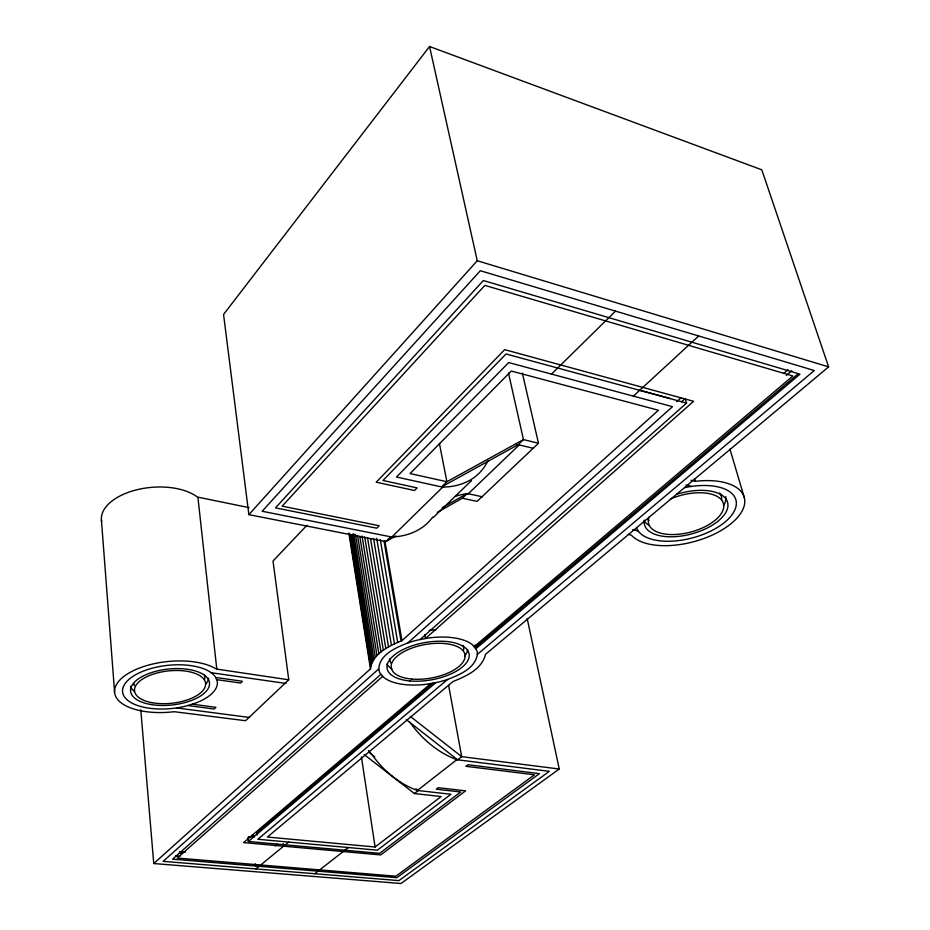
<?xml version="1.0" encoding="UTF-8"?>
<svg xmlns="http://www.w3.org/2000/svg" width="930" height="930" viewBox="0 0 930 930"><rect width="100%" height="100%" fill="white"/><g stroke="black" fill="none" stroke-linecap="round" stroke-linejoin="round"><path stroke-width="1.4" d="M522.381 373.163L538.482 443.25L523.451 439.588L446.888 481.728L410.06 473.556L511.291 371.035L658.452 410.246L401.946 640.631C389.217 645.955 372.395 653.441 370.477 668.891L153.752 863.54L140.779 709.741M488.331 460.594L484.472 466.767A103.73 66.588 43.4 0 1 448.33 486.809L442.703 487.169L396.505 477.02L508.687 362.572L672.495 406.666L407.817 642.944M364.176 754.544L414.42 793.546L441.146 796.545L375.104 846.998L267.398 837.047L453.061 681.504C465.93 676.296 482.066 669.24 485.495 654.336L828.618 366.873L761.81 169.818L429.555 46.5L223.56 314.456L248.868 514.65L385.845 541.609L395.878 535.913M248.868 514.65L477.253 260.749L429.555 46.5M306.888 525.334L273.013 561.023L288.753 679.795L245.555 720.715L174.224 711.706A55.568 25.296 -6 0 1 124.946 705.324L122.958 704.126A55.568 25.296 -6 0 1 162.227 662.218L165.924 661.73A55.568 25.296 -6 0 1 216.33 669.042L288.753 679.795M551.502 374.104L615.509 311.108M385.845 541.609L390.728 536.819M477.404 654.325L814.296 370.524L480.322 270.723L262.179 511.256L391.821 537.029L442.703 487.169M433.217 517.545L471.452 480.647M437.263 512.43L462.35 498.201L467.255 493.493L482.449 496.829M439.39 443.354L446.888 481.728L441.587 486.925L518.161 444.668L523.451 439.588L508.512 373.116M538.482 443.25L477.09 501.398L462.35 498.201M633.353 396.134L698.686 335.974M676.656 401.702L680.981 397.831M378.766 668.879L163.157 861.343L398.935 880.605L549.316 771.33L456.781 759.705L452.015 757.752A78.515 55.416 50.7 0 1 414.687 728.539L409.235 721.575M681.527 401.795L684.771 398.912M380.847 674.343L172.573 859.157L396.854 877.676L539.423 773.632L467.918 764.751L465.895 766.308L534.483 774.783L395.82 876.211L177.281 858.053L382.637 676.389M420.127 639.491L686.561 403.085L685.398 399.005M783.606 373.5L788.012 369.733M786.315 375.429L791.825 370.733M430.706 683.631L243.579 842.603L380.73 854.926L465.593 790.849L438.193 787.687L436.251 789.186L460.699 791.988L379.614 853.356L248.333 841.487L247.892 837.558M474.312 646.594L792.86 375.987L484.856 285.394L282.174 506.164L379.196 525.741L376.743 528.194L275.501 507.861L483.356 280.535L799.998 374.162L475.893 648.721L475.184 645.071M257.099 832.722L434.124 682.562M798.3 373.662L475.997 646.966A49.836 22.832 -10.1 0 0 475.904 645.467M248.333 841.487L435.821 682.667M447.609 679.423L257.854 839.267L377.371 850.194L450.922 794.267L417.419 790.465L412.734 788.605A76.423 55.463 51 0 1 376.29 760.31L371.012 753.521A69.18 53.231 51.4 0 0 368.454 750.545M275.199 846.009L277.373 844.219M255.901 868.922L288.637 842.08M417.419 790.465L456.781 759.705M414.42 793.546L418.244 790.57L415.954 788.791M314.759 873.723L348.378 847.544M527.182 618.508L559.232 769.017L400.981 883.5L153.752 863.54M442.169 507.699L467.255 493.493M691.002 480.31L696.245 481.217A60.264 29.562 -15 0 1 741.663 492.261L742.779 493.946A60.264 29.562 -15 0 1 679.993 544.55L676.296 545.027A60.264 29.562 -15 0 1 631.528 535.296L628.355 534.273M391.821 537.029L397.377 536.564A100.103 67.123 43.2 0 0 432.683 517.15M516.417 445.11L519.242 444.924L468.313 493.725L465.512 493.97A84.328 55.812 48.2 0 0 455.479 496.318M175.607 855.879L179.943 856.239M179.56 851.74L185.303 852.229M179.176 853.205L182.059 853.449M251.844 835.326L254.681 835.593M248.554 836.57L254.262 837.093M559.232 769.017L461.687 756.648L410.281 716.379M176.514 707.916L249.554 717.472M192.382 704.196L215.888 707.323L214.156 709.02L187.906 705.544M215.783 677.482L242.416 681.272L240.603 683.05L216.806 679.679M211.215 672.716L285.963 683.445M101.661 521.683A52.522 28.109 -5.1 0 1 146.091 487.971L149.591 487.529A52.522 28.109 -5.1 0 1 197.462 497.073L249.019 507.629M632.609 529.763L638.201 530.995L639.236 532.286A51.638 25.331 -15 0 0 677.644 540.702L680.83 540.284A51.638 25.331 -15 0 0 734.595 496.841L733.631 495.399A51.638 25.331 -15 0 0 694.745 486.018L691.409 486.437A51.638 25.331 -15 0 0 684.666 487.657M518.161 444.668L533.378 448.33M685.933 485.053L691.583 486.413M639.526 390.158L670.216 398.505M686.561 403.085L506.025 353.981L382.962 480.473L417.14 487.901L414.536 490.494L376.197 482.193L504.688 349.645L693.606 401.283L425.487 638.48L424.824 634.772M477.253 260.749L828.618 366.873M369.024 752.335L374.744 756.776M406.34 719.669L457.63 759.81L461.687 756.648L448.632 685.422M729.969 449.155L744.279 497.573M694.454 478.555L695.233 481.345M475.753 645.815L476.3 648.652M384.88 540.783L401.946 640.631M384.02 541.121L401.039 640.956M380.3 539.667L397.691 642.328M376.731 538.296L394.483 643.781M373.558 538.447L391.425 645.304M370.547 538.668L388.531 646.896M367.49 537.54L385.822 648.547M364.7 537.005L383.311 650.256M362.026 535.971L380.986 652M359.794 536.424L378.882 653.79M357.539 535.471L376.999 655.604M355.516 534.552L375.336 657.452M353.714 533.669L373.918 659.3M352.389 534.215L372.732 661.149M351.284 534.773L371.802 662.997M350.273 534.285L371.105 664.834M349.645 534.808L370.663 666.647M348.831 532.948L370.477 668.891M361.41 756.904L375.104 846.998M283.301 843.615L283.615 846.195M257.017 832.094L257.354 834.966M255.32 863.819L255.611 866.365M197.927 497.457L216.818 669.367M101.405 519.858L114.599 692.269M638.143 530.914A51.638 25.331 -15 0 1 636.55 527.961M204.612 675.192A35.631 16.333 -6 0 1 204.554 679.47M134.362 685.631A35.631 16.333 -6 0 1 133.932 683.527M208.692 678.156A39.595 18.147 -6 0 1 205.716 684.143M134.513 691.502A39.595 18.147 -6 0 1 130.456 686.212M429.172 630.331A49.836 22.832 -10.1 0 1 435.728 629.773M463 645.513A37.374 17.112 -10.1 0 1 463.651 649.931M390.891 663.02A37.374 17.112 -10.1 0 1 389.902 658.661M467.732 649.454A41.536 19.018 -10.1 0 1 464.721 655.952M392.053 669.019A41.536 19.018 -10.1 0 1 386.903 663.985M676.587 494.353A43.036 21.111 -15 0 1 727.632 502.56A43.036 21.111 -15 0 1 686.828 535.076A43.036 21.111 -15 0 1 644.269 520.102M670.414 499.026A38.723 18.995 -15 0 1 722.901 502.165A38.723 18.995 -15 0 1 685.898 533.181A38.723 18.995 -15 0 1 649.198 516.813M719.588 492.958A38.63 19.077 -15.1 0 1 721.645 500.142M648.989 520.661A38.63 19.077 -15.1 0 1 648.187 519.626M725.784 496.55A42.931 21.204 -15.1 0 1 723.773 505.362M648.803 525.206A42.931 21.204 -15.1 0 1 644.223 521.021M477.404 654.243C475.276 668.519 459.362 674.889 447.458 679.47A49.964 22.704 -10.1 0 1 438.449 682.074L425.917 684.329A49.964 22.704 -10.1 0 1 383.288 677.005L380.114 673.227A49.964 22.704 -10.1 0 1 378.766 668.961C379.603 654.278 396.192 647.547 407.979 642.886A49.964 22.704 -10.1 0 1 417.372 640.119L427.207 638.201A49.964 22.704 -10.1 0 1 472.394 644.734L476.509 649.884A49.964 22.704 -10.1 0 1 477.404 654.243M193.777 703.743L185.5 706.172A47.628 21.681 -6 0 1 176.677 707.893L173.654 708.3A47.628 21.681 -6 0 1 131.363 702.778L129.654 701.743A47.628 21.681 -6 0 1 163.389 665.892L166.54 665.473A47.628 21.681 -6 0 1 209.68 671.681L211.296 672.774A47.628 21.681 -6 0 1 215.051 676.389L217.05 680.388A47.628 21.681 -6 0 1 193.777 703.743M149.986 704.359A39.676 18.065 -6.1 0 0 209.541 683.887A39.676 18.065 -6.1 0 0 150.579 672.89A39.676 18.065 -6.1 0 0 149.986 704.359M152.067 702.696A35.712 16.252 -6.1 0 0 205.611 684.236A35.712 16.252 -6.1 0 0 152.497 674.378A35.712 16.252 -6.1 0 0 152.067 702.696M409.874 680.946A41.629 18.914 -10.1 0 0 469.127 654.22A41.629 18.914 -10.1 0 0 405.282 648.489A41.629 18.914 -10.1 0 0 409.874 680.946M411.769 679.051A37.467 17.031 -10.1 0 0 465.023 654.964A37.467 17.031 -10.1 0 0 407.514 649.861A37.467 17.031 -10.1 0 0 411.769 679.051"/></g></svg>
